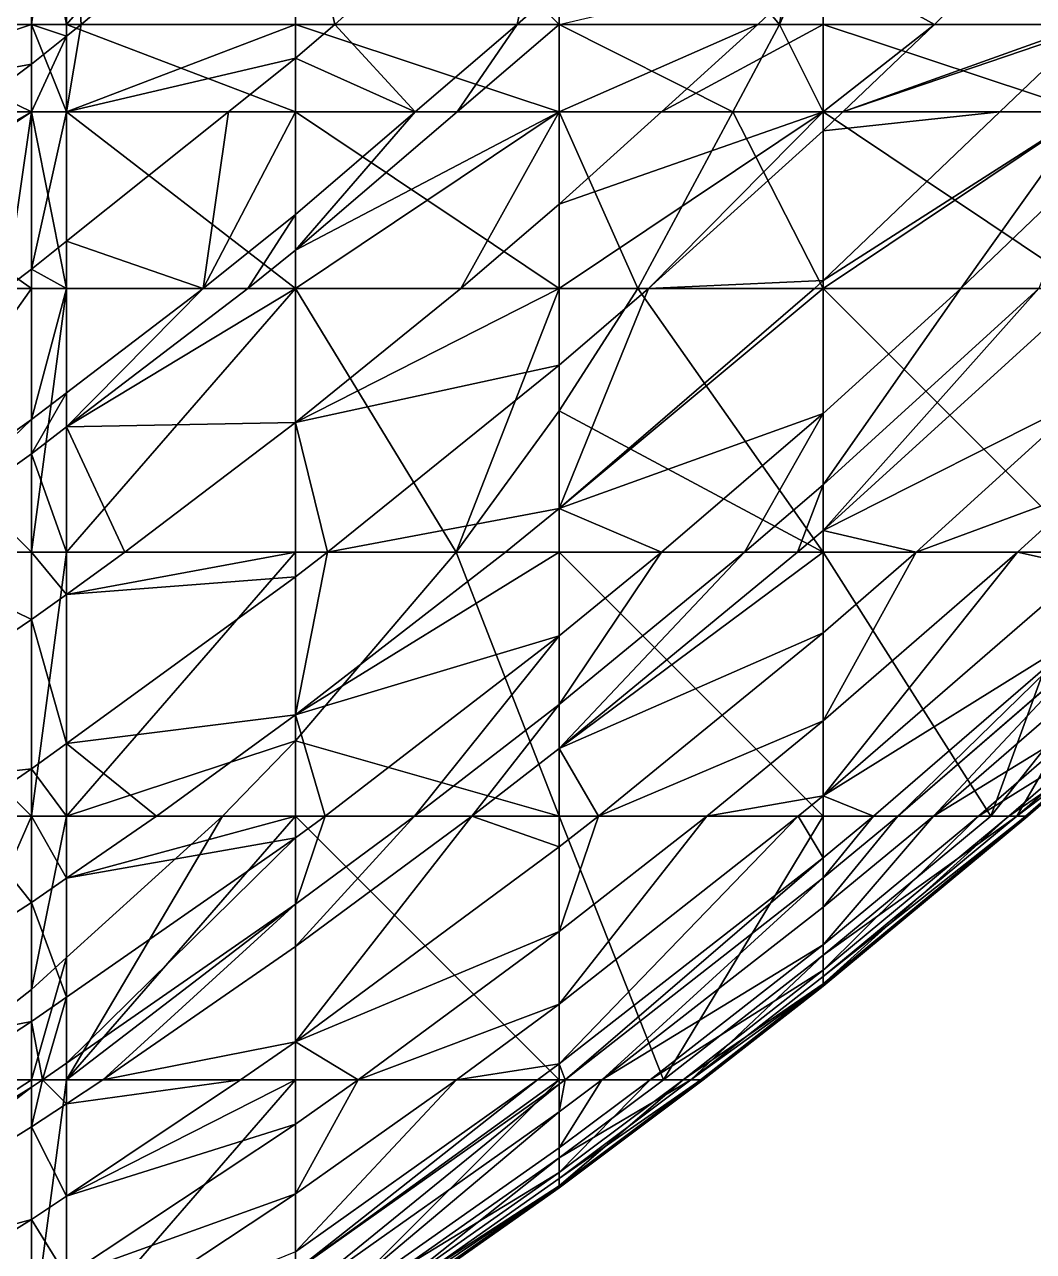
# Model space of a CAD drawing. Extents: x -0.422 to 0.567, y -0.5 to 0.5.
# Drawn here: x 0.2316 to 0.3635, y -0.3155 to -0.1552 of the extents above; entities that cross this region are included whole.
import ezdxf

# ---------------------------------------------------------------- set-up
doc = ezdxf.new("R2010")
doc.units = 0

msp = doc.modelspace()

# ---------------------------------------------------------------- linework, layer by layer
for p, q in [((0.2371, -0.12069, 0.3515), (0.2371, -0.15517, 0.34658)), ((0.2371, -0.15517, -0.33836), (0.2371, -0.12669, -0.37099)), ((0.30149, -0.15026, -0.27397), (0.29601, -0.15517, -0.27397)), ((0.2371, -0.15669, -0.33651), (0.2371, -0.15517, -0.33836)), ((0.2371, -0.15517, 0.34658), (0.2371, -0.16657, 0.34452)), ((0.29601, -0.15517, -0.27397), (0.28268, -0.16657, -0.27397)), ((0.2371, -0.16657, -0.3238), (0.2371, -0.15669, -0.33651)), ((0.23252, -0.16657, 0.34571), (0.19997, -0.16657, 0.35314)), ((0.22421, -0.16657, -0.33651), (0.23252, -0.16657, -0.3285)), ((0.23252, -0.16657, -0.3285), (0.2371, -0.16657, -0.3238)), ((0.2371, -0.16657, 0.34452), (0.23252, -0.16657, 0.34571)), ((0.2371, -0.18349, -0.30203), (0.2371, -0.16657, -0.3238)), ((0.2371, -0.16657, 0.34452), (0.2371, -0.18966, 0.34034)), ((0.2371, -0.16657, -0.3238), (0.25825, -0.16657, -0.30203)), ((0.26701, -0.16657, 0.33668), (0.2371, -0.16657, 0.34452)), ((0.25825, -0.16657, -0.30203), (0.26701, -0.16657, -0.2924)), ((0.26701, -0.16657, -0.2924), (0.28268, -0.16657, -0.27397)), ((0.30149, -0.16657, 0.32628), (0.26701, -0.16657, 0.33668)), ((0.28268, -0.16657, -0.27397), (0.26701, -0.17998, -0.27397)), ((0.28268, -0.16657, -0.27397), (0.28815, -0.16657, -0.26754)), ((0.28815, -0.16657, -0.26754), (0.30149, -0.16657, -0.2508)), ((0.30149, -0.16657, -0.2508), (0.31486, -0.16657, -0.23306)), ((0.32417, -0.16657, 0.31866), (0.30149, -0.16657, 0.32628)), ((0.31486, -0.16657, -0.23306), (0.33597, -0.16657, -0.20257)), ((0.33597, -0.16657, 0.3145), (0.32417, -0.16657, 0.31866)), ((0.33597, -0.16657, -0.20257), (0.33858, -0.16657, -0.19858)), ((0.37045, -0.16657, 0.30128), (0.33597, -0.16657, 0.3145)), ((0.33858, -0.16657, -0.19858), (0.35909, -0.16657, -0.1641)), ((0.35909, -0.16657, -0.1641), (0.37045, -0.16657, -0.14353)), ((0.26701, -0.17998, -0.27397), (0.25494, -0.18966, -0.27397)), ((0.2371, -0.18966, -0.29358), (0.2371, -0.18349, -0.30203)), ((0.2371, -0.20329, -0.27397), (0.2371, -0.18966, -0.29358)), ((0.2371, -0.18966, 0.34034), (0.2371, -0.22414, 0.33282)), ((0.25494, -0.18966, -0.27397), (0.2371, -0.20329, -0.27397)), ((0.36419, -0.18966, -0.10862), (0.33597, -0.21531, -0.10862)), ((0.2371, -0.20329, -0.27397), (0.23252, -0.20679, -0.27397)), ((0.2371, -0.20776, -0.26754), (0.2371, -0.20329, -0.27397)), ((0.23252, -0.20679, -0.27397), (0.20822, -0.22414, -0.27397)), ((0.2371, -0.22414, -0.24209), (0.2371, -0.20776, -0.26754)), ((0.33597, -0.21531, -0.10862), (0.32569, -0.22414, -0.10862)), ((0.2371, -0.22964, -0.23306), (0.2371, -0.22414, -0.24209)), ((0.2371, -0.22414, 0.33282), (0.2371, -0.25862, 0.32401)), ((0.32569, -0.22414, -0.10862), (0.30149, -0.24403, -0.10862)), ((0.2371, -0.24911, -0.19858), (0.2371, -0.22964, -0.23306)), ((0.34573, -0.25862, 0.05674), (0.37045, -0.23725, 0.05674)), ((0.30149, -0.24403, -0.10862), (0.28256, -0.25862, -0.10862)), ((0.2371, -0.25862, -0.18047), (0.2371, -0.24911, -0.19858)), ((0.37045, -0.25168, 0.22209), (0.36246, -0.25862, 0.22209)), ((0.2371, -0.26675, -0.1641), (0.2371, -0.25862, -0.18047)), ((0.2371, -0.25862, 0.32401), (0.2371, -0.27711, 0.31866)), ((0.28256, -0.25862, -0.10862), (0.26701, -0.27012, -0.10862)), ((0.36246, -0.25862, 0.22209), (0.33597, -0.28058, 0.22209)), ((0.33597, -0.26667, 0.05674), (0.34573, -0.25862, 0.05674)), ((0.2371, -0.28229, -0.12961), (0.2371, -0.26675, -0.1641)), ((0.30225, -0.2931, 0.05674), (0.33597, -0.26667, 0.05674)), ((0.26701, -0.27012, -0.10862), (0.2371, -0.29089, -0.10862)), ((0.2371, -0.27711, 0.31866), (0.2371, -0.2931, 0.31377)), ((0.33597, -0.28058, 0.22209), (0.31998, -0.2931, 0.22209)), ((0.2371, -0.29089, -0.10862), (0.2371, -0.28229, -0.12961)), ((0.2371, -0.29089, -0.10862), (0.23394, -0.2931, -0.10862)), ((0.2371, -0.2931, -0.10323), (0.2371, -0.29089, -0.10862)), ((0.23394, -0.2931, -0.10862), (0.23252, -0.29404, -0.10862)), ((0.2371, -0.29623, -0.09513), (0.2371, -0.2931, -0.10323)), ((0.2371, -0.2931, 0.31377), (0.2371, -0.32759, 0.30084)), ((0.31998, -0.2931, 0.22209), (0.30149, -0.30695, 0.22209)), ((0.30149, -0.29367, 0.05674), (0.30225, -0.2931, 0.05674)), ((0.23252, -0.29404, -0.10862), (0.19804, -0.31546, -0.10862)), ((0.26701, -0.31804, 0.05674), (0.30149, -0.29367, 0.05674)), ((0.2371, -0.30829, -0.06065), (0.2371, -0.29623, -0.09513)), ((0.30149, -0.30695, 0.22209), (0.2722, -0.32759, 0.22209)), ((0.2371, -0.31874, -0.02617), (0.2371, -0.30829, -0.06065))]:
    msp.add_line(p, q)
at = {"color": 51}
for points in [[(0.23252, -0.12069, 0.35269), (0.23069, -0.12069, 0.35314), (0.20903, -0.15517, 0.35314)], [(0.23252, -0.12069, 0.35269), (0.20903, -0.15517, 0.35314), (0.23252, -0.15517, 0.34777)], [(0.2371, -0.12069, 0.3515), (0.23252, -0.12069, 0.35269), (0.23252, -0.15517, 0.34777)], [(0.2371, -0.12069, 0.3515), (0.23252, -0.15517, 0.34777), (0.2371, -0.15517, 0.34658)], [(0.2371, -0.15517, 0.34658), (0.26701, -0.15517, 0.33875), (0.26701, -0.12069, 0.34373)], [(0.2371, -0.15517, 0.34658), (0.26701, -0.12069, 0.34373), (0.2371, -0.12069, 0.3515)], [(0.30149, -0.15517, 0.32838), (0.30149, -0.12069, 0.33343), (0.26701, -0.12069, 0.34373)], [(0.30149, -0.15517, 0.32838), (0.26701, -0.12069, 0.34373), (0.26701, -0.15517, 0.33875)], [(0.3303, -0.15517, 0.31866), (0.33597, -0.12069, 0.32174), (0.30149, -0.12069, 0.33343)], [(0.3303, -0.15517, 0.31866), (0.30149, -0.12069, 0.33343), (0.30149, -0.15517, 0.32838)], [(0.3303, -0.15517, 0.31866), (0.33597, -0.14246, 0.31866), (0.33597, -0.12069, 0.32174)], [(0.37045, -0.15517, 0.30342), (0.34441, -0.12069, 0.31866), (0.33597, -0.14246, 0.31866)], [(0.37045, -0.15517, 0.30342), (0.37045, -0.12069, 0.30861), (0.34441, -0.12069, 0.31866)], [(0.19804, -0.12569, -0.40548), (0.23252, -0.13054, -0.37099), (0.20122, -0.15517, -0.37099)], [(0.2371, -0.15517, -0.33836), (0.23252, -0.13054, -0.37099), (0.2371, -0.12669, -0.37099)], [(0.2371, -0.12669, -0.37099), (0.26701, -0.13162, -0.33651), (0.23901, -0.15517, -0.33651)], [(0.2371, -0.12669, -0.37099), (0.23901, -0.15517, -0.33651), (0.2371, -0.15517, -0.33836)], [(0.26701, -0.13162, -0.33651), (0.30149, -0.12889, -0.30203), (0.27217, -0.15517, -0.30203)], [(0.29601, -0.15517, -0.27397), (0.27217, -0.15517, -0.30203), (0.30149, -0.12889, -0.30203)], [(0.29601, -0.15517, -0.27397), (0.30149, -0.12889, -0.30203), (0.30149, -0.15026, -0.27397)], [(0.20122, -0.15517, -0.37099), (0.23252, -0.13054, -0.37099), (0.23252, -0.15517, -0.34279)], [(0.2371, -0.15517, -0.33836), (0.23252, -0.15517, -0.34279), (0.23252, -0.13054, -0.37099)], [(0.23901, -0.15517, -0.33651), (0.26701, -0.13162, -0.33651), (0.26701, -0.15517, -0.3077)], [(0.26701, -0.13162, -0.33651), (0.27217, -0.15517, -0.30203), (0.26701, -0.15517, -0.3077)], [(0.33597, -0.14707, -0.23306), (0.37045, -0.13512, -0.19858), (0.35054, -0.15517, -0.19858)], [(0.35054, -0.15517, -0.19858), (0.37045, -0.13512, -0.19858), (0.37045, -0.15517, -0.16506)], [(0.33597, -0.14246, 0.31866), (0.3303, -0.15517, 0.31866), (0.33597, -0.15517, 0.31662)], [(0.37045, -0.15517, 0.30342), (0.33597, -0.14246, 0.31866), (0.33597, -0.15517, 0.31662)], [(0.30149, -0.15516, -0.26754), (0.33597, -0.14707, -0.23306), (0.32747, -0.15517, -0.23306)], [(0.32747, -0.15517, -0.23306), (0.33597, -0.14707, -0.23306), (0.33597, -0.15517, -0.22082)], [(0.33597, -0.14707, -0.23306), (0.35054, -0.15517, -0.19858), (0.33597, -0.15517, -0.22082)], [(0.30149, -0.15026, -0.27397), (0.30147, -0.15517, -0.26754), (0.29601, -0.15517, -0.27397)], [(0.30149, -0.15026, -0.27397), (0.30149, -0.15516, -0.26754), (0.30147, -0.15517, -0.26754)], [(0.19804, -0.16657, -0.36012), (0.20122, -0.15517, -0.37099), (0.23252, -0.15517, -0.34279)], [(0.19804, -0.16657, -0.36012), (0.23252, -0.15517, -0.34279), (0.23252, -0.16034, -0.33651)], [(0.23252, -0.16657, 0.34571), (0.20903, -0.15517, 0.35314), (0.19997, -0.16657, 0.35314)], [(0.23252, -0.16657, 0.34571), (0.23252, -0.15517, 0.34777), (0.20903, -0.15517, 0.35314)], [(0.2371, -0.16657, 0.34452), (0.2371, -0.15517, 0.34658), (0.23252, -0.15517, 0.34777)], [(0.2371, -0.16657, 0.34452), (0.23252, -0.15517, 0.34777), (0.23252, -0.16657, 0.34571)], [(0.2371, -0.15669, -0.33651), (0.23252, -0.16034, -0.33651), (0.23252, -0.15517, -0.34279)], [(0.2371, -0.15669, -0.33651), (0.23252, -0.15517, -0.34279), (0.2371, -0.15517, -0.33836)], [(0.2371, -0.15517, -0.33836), (0.23901, -0.15517, -0.33651), (0.2371, -0.15669, -0.33651)], [(0.26701, -0.16657, 0.33668), (0.26701, -0.15517, 0.33875), (0.2371, -0.15517, 0.34658)], [(0.26701, -0.16657, 0.33668), (0.2371, -0.15517, 0.34658), (0.2371, -0.16657, 0.34452)], [(0.2371, -0.16657, -0.3238), (0.2371, -0.15669, -0.33651), (0.23901, -0.15517, -0.33651)], [(0.2371, -0.16657, -0.3238), (0.23901, -0.15517, -0.33651), (0.26701, -0.15517, -0.3077)], [(0.2371, -0.16657, -0.3238), (0.26701, -0.15517, -0.3077), (0.26701, -0.15957, -0.30203)], [(0.27217, -0.15517, -0.30203), (0.26701, -0.15957, -0.30203), (0.26701, -0.15517, -0.3077)], [(0.30149, -0.16657, 0.32628), (0.30149, -0.15517, 0.32838), (0.26701, -0.15517, 0.33875)], [(0.30149, -0.16657, 0.32628), (0.26701, -0.15517, 0.33875), (0.26701, -0.16657, 0.33668)], [(0.28268, -0.16657, -0.27397), (0.26701, -0.15957, -0.30203), (0.27217, -0.15517, -0.30203)], [(0.28268, -0.16657, -0.27397), (0.27217, -0.15517, -0.30203), (0.29601, -0.15517, -0.27397)], [(0.29601, -0.15517, -0.27397), (0.28815, -0.16657, -0.26754), (0.28268, -0.16657, -0.27397)], [(0.28815, -0.16657, -0.26754), (0.30147, -0.15517, -0.26754), (0.30149, -0.15517, -0.26753)], [(0.28815, -0.16657, -0.26754), (0.30149, -0.15517, -0.26753), (0.30149, -0.16657, -0.2508)], [(0.29601, -0.15517, -0.27397), (0.30147, -0.15517, -0.26754), (0.28815, -0.16657, -0.26754)], [(0.30147, -0.15517, -0.26754), (0.30149, -0.15516, -0.26754), (0.30149, -0.15517, -0.26753)], [(0.30149, -0.15516, -0.26754), (0.32747, -0.15517, -0.23306), (0.30149, -0.15517, -0.26753)], [(0.32417, -0.16657, 0.31866), (0.3303, -0.15517, 0.31866), (0.30149, -0.15517, 0.32838)], [(0.32417, -0.16657, 0.31866), (0.30149, -0.15517, 0.32838), (0.30149, -0.16657, 0.32628)], [(0.30149, -0.16657, -0.2508), (0.30149, -0.15517, -0.26753), (0.32747, -0.15517, -0.23306)], [(0.30149, -0.16657, -0.2508), (0.32747, -0.15517, -0.23306), (0.31486, -0.16657, -0.23306)], [(0.31486, -0.16657, -0.23306), (0.32747, -0.15517, -0.23306), (0.33597, -0.15517, -0.22082)], [(0.31486, -0.16657, -0.23306), (0.33597, -0.15517, -0.22082), (0.33597, -0.16657, -0.20257)], [(0.33597, -0.16657, 0.3145), (0.3303, -0.15517, 0.31866), (0.32417, -0.16657, 0.31866)], [(0.33597, -0.16657, 0.3145), (0.33597, -0.15517, 0.31662), (0.3303, -0.15517, 0.31866)], [(0.37045, -0.16657, 0.30128), (0.37045, -0.15517, 0.30342), (0.33597, -0.15517, 0.31662)], [(0.37045, -0.16657, 0.30128), (0.33597, -0.15517, 0.31662), (0.33597, -0.16657, 0.3145)], [(0.33597, -0.16657, -0.20257), (0.33597, -0.15517, -0.22082), (0.35054, -0.15517, -0.19858)], [(0.33597, -0.16657, -0.20257), (0.35054, -0.15517, -0.19858), (0.33858, -0.16657, -0.19858)], [(0.33858, -0.16657, -0.19858), (0.35054, -0.15517, -0.19858), (0.37045, -0.15517, -0.16506)], [(0.33858, -0.16657, -0.19858), (0.37045, -0.15517, -0.16506), (0.37045, -0.15573, -0.1641)], [(0.23252, -0.16657, -0.3285), (0.23252, -0.16034, -0.33651), (0.2371, -0.15669, -0.33651)], [(0.23252, -0.16657, -0.3285), (0.2371, -0.15669, -0.33651), (0.2371, -0.16657, -0.3238)], [(0.33858, -0.16657, -0.19858), (0.37045, -0.15573, -0.1641), (0.35909, -0.16657, -0.1641)], [(0.19804, -0.16657, -0.36012), (0.23252, -0.16034, -0.33651), (0.22421, -0.16657, -0.33651)], [(0.22421, -0.16657, -0.33651), (0.23252, -0.16034, -0.33651), (0.23252, -0.16657, -0.3285)], [(0.2371, -0.16657, -0.3238), (0.26701, -0.15957, -0.30203), (0.25825, -0.16657, -0.30203)], [(0.25825, -0.16657, -0.30203), (0.26701, -0.15957, -0.30203), (0.26701, -0.16657, -0.2924)], [(0.28268, -0.16657, -0.27397), (0.26701, -0.16657, -0.2924), (0.26701, -0.15957, -0.30203)], [(0.19997, -0.16657, 0.35314), (0.19804, -0.18966, 0.34929), (0.23252, -0.18966, 0.34154)], [(0.23252, -0.16657, -0.3285), (0.22921, -0.18966, -0.30203), (0.19804, -0.18966, -0.33205)], [(0.23252, -0.16657, -0.3285), (0.19804, -0.18966, -0.33205), (0.19804, -0.18617, -0.33651)], [(0.23252, -0.16657, -0.3285), (0.19804, -0.18617, -0.33651), (0.22421, -0.16657, -0.33651)], [(0.19997, -0.16657, 0.35314), (0.23252, -0.18966, 0.34154), (0.23252, -0.16657, 0.34571)], [(0.23252, -0.16657, -0.3285), (0.23252, -0.18715, -0.30203), (0.22921, -0.18966, -0.30203)], [(0.2371, -0.16657, -0.3238), (0.2371, -0.18349, -0.30203), (0.23252, -0.18715, -0.30203)], [(0.2371, -0.16657, -0.3238), (0.23252, -0.18715, -0.30203), (0.23252, -0.16657, -0.3285)], [(0.23252, -0.16657, 0.34571), (0.23252, -0.18966, 0.34154), (0.2371, -0.18966, 0.34034)], [(0.23252, -0.16657, 0.34571), (0.2371, -0.18966, 0.34034), (0.2371, -0.16657, 0.34452)], [(0.25825, -0.16657, -0.30203), (0.2371, -0.18349, -0.30203), (0.2371, -0.16657, -0.3238)], [(0.2371, -0.16657, 0.34452), (0.2371, -0.18966, 0.34034), (0.26701, -0.18966, 0.33249)], [(0.2371, -0.16657, 0.34452), (0.26701, -0.18966, 0.33249), (0.26701, -0.16657, 0.33668)], [(0.25494, -0.18966, -0.27397), (0.2371, -0.18349, -0.30203), (0.25825, -0.16657, -0.30203)], [(0.25494, -0.18966, -0.27397), (0.25825, -0.16657, -0.30203), (0.26701, -0.16657, -0.2924)], [(0.25494, -0.18966, -0.27397), (0.26701, -0.16657, -0.2924), (0.26701, -0.17998, -0.27397)], [(0.26701, -0.17998, -0.27397), (0.26701, -0.16657, -0.2924), (0.28268, -0.16657, -0.27397)], [(0.28268, -0.16657, -0.27397), (0.28815, -0.16657, -0.26754), (0.26701, -0.18465, -0.26754)], [(0.28268, -0.16657, -0.27397), (0.26701, -0.18465, -0.26754), (0.26701, -0.17998, -0.27397)], [(0.26701, -0.16657, 0.33668), (0.26701, -0.18966, 0.33249), (0.30149, -0.18966, 0.32205)], [(0.26701, -0.16657, 0.33668), (0.30149, -0.18966, 0.32205), (0.30149, -0.16657, 0.32628)], [(0.30149, -0.16657, -0.2508), (0.28861, -0.18966, -0.23306), (0.26701, -0.18966, -0.26019)], [(0.30149, -0.16657, -0.2508), (0.26701, -0.18966, -0.26019), (0.26701, -0.18465, -0.26754)], [(0.30149, -0.16657, -0.2508), (0.26701, -0.18465, -0.26754), (0.28815, -0.16657, -0.26754)], [(0.30149, -0.16657, -0.2508), (0.30149, -0.17866, -0.23306), (0.28861, -0.18966, -0.23306)], [(0.31486, -0.16657, -0.23306), (0.30149, -0.17866, -0.23306), (0.30149, -0.16657, -0.2508)], [(0.30149, -0.16657, 0.32628), (0.30149, -0.18966, 0.32205), (0.31178, -0.18966, 0.31866)], [(0.30149, -0.16657, 0.32628), (0.31178, -0.18966, 0.31866), (0.32417, -0.16657, 0.31866)], [(0.33597, -0.16657, -0.20257), (0.31316, -0.18966, -0.19858), (0.30149, -0.18966, -0.2155)], [(0.33597, -0.16657, -0.20257), (0.30149, -0.18966, -0.2155), (0.30149, -0.17866, -0.23306)], [(0.33597, -0.16657, -0.20257), (0.30149, -0.17866, -0.23306), (0.31486, -0.16657, -0.23306)], [(0.32417, -0.16657, 0.31866), (0.31178, -0.18966, 0.31866), (0.33597, -0.18966, 0.31019)], [(0.33597, -0.16657, -0.20257), (0.33597, -0.16906, -0.19858), (0.31316, -0.18966, -0.19858)], [(0.32417, -0.16657, 0.31866), (0.33597, -0.18966, 0.31019), (0.33597, -0.16657, 0.3145)], [(0.33858, -0.16657, -0.19858), (0.33597, -0.16906, -0.19858), (0.33597, -0.16657, -0.20257)], [(0.35909, -0.16657, -0.1641), (0.33597, -0.18863, -0.1641), (0.33597, -0.16906, -0.19858)], [(0.35909, -0.16657, -0.1641), (0.33597, -0.16906, -0.19858), (0.33858, -0.16657, -0.19858)], [(0.33597, -0.16657, 0.3145), (0.33597, -0.18966, 0.31019), (0.37045, -0.18966, 0.29693)], [(0.33597, -0.16657, 0.3145), (0.37045, -0.18966, 0.29693), (0.37045, -0.16657, 0.30128)], [(0.37045, -0.16657, -0.14353), (0.35397, -0.18966, -0.12961), (0.33597, -0.18966, -0.16219)], [(0.37045, -0.16657, -0.14353), (0.33597, -0.18966, -0.16219), (0.33597, -0.18863, -0.1641)], [(0.37045, -0.16657, -0.14353), (0.33597, -0.18863, -0.1641), (0.35909, -0.16657, -0.1641)], [(0.37045, -0.16657, -0.14353), (0.37045, -0.17391, -0.12961), (0.35397, -0.18966, -0.12961)], [(0.33597, -0.18863, -0.1641), (0.31316, -0.18966, -0.19858), (0.33597, -0.16906, -0.19858)], [(0.36419, -0.18966, -0.10862), (0.35397, -0.18966, -0.12961), (0.37045, -0.17391, -0.12961)], [(0.28861, -0.18966, -0.23306), (0.30149, -0.17866, -0.23306), (0.30149, -0.18966, -0.2155)], [(0.26701, -0.17998, -0.27397), (0.26079, -0.18966, -0.26754), (0.25494, -0.18966, -0.27397)], [(0.26701, -0.17998, -0.27397), (0.26701, -0.18465, -0.26754), (0.26079, -0.18966, -0.26754)], [(0.2371, -0.18966, -0.29358), (0.23252, -0.18715, -0.30203), (0.2371, -0.18349, -0.30203)], [(0.25494, -0.18966, -0.27397), (0.2371, -0.18966, -0.29358), (0.2371, -0.18349, -0.30203)], [(0.26079, -0.18966, -0.26754), (0.26701, -0.18465, -0.26754), (0.26701, -0.18966, -0.26019)], [(0.22921, -0.18966, -0.30203), (0.23252, -0.18715, -0.30203), (0.23252, -0.18966, -0.29861)], [(0.2371, -0.18966, -0.29358), (0.23252, -0.18966, -0.29861), (0.23252, -0.18715, -0.30203)], [(0.33597, -0.18863, -0.1641), (0.33484, -0.18966, -0.1641), (0.31316, -0.18966, -0.19858)], [(0.33484, -0.18966, -0.1641), (0.33597, -0.18863, -0.1641), (0.33597, -0.18966, -0.16219)], [(0.23252, -0.22414, 0.33403), (0.23252, -0.18966, 0.34154), (0.19804, -0.18966, 0.34929)], [(0.23252, -0.22414, 0.33403), (0.19804, -0.18966, 0.34929), (0.19804, -0.22414, 0.34185)], [(0.20822, -0.22414, -0.27397), (0.22921, -0.18966, -0.30203), (0.23252, -0.18966, -0.29861)], [(0.20822, -0.22414, -0.27397), (0.23252, -0.18966, -0.29861), (0.23252, -0.20679, -0.27397)], [(0.23252, -0.20679, -0.27397), (0.23252, -0.18966, -0.29861), (0.2371, -0.18966, -0.29358)], [(0.23252, -0.20679, -0.27397), (0.2371, -0.18966, -0.29358), (0.2371, -0.20329, -0.27397)], [(0.2371, -0.18966, 0.34034), (0.23252, -0.18966, 0.34154), (0.23252, -0.22414, 0.33403)], [(0.2371, -0.18966, 0.34034), (0.23252, -0.22414, 0.33403), (0.2371, -0.22414, 0.33282)], [(0.2371, -0.20329, -0.27397), (0.2371, -0.18966, -0.29358), (0.25494, -0.18966, -0.27397)], [(0.2371, -0.22414, 0.33282), (0.26701, -0.22414, 0.32491), (0.26701, -0.18966, 0.33249)], [(0.2371, -0.22414, 0.33282), (0.26701, -0.18966, 0.33249), (0.2371, -0.18966, 0.34034)], [(0.25494, -0.18966, -0.27397), (0.26079, -0.18966, -0.26754), (0.2371, -0.20776, -0.26754)], [(0.25494, -0.18966, -0.27397), (0.2371, -0.20776, -0.26754), (0.2371, -0.20329, -0.27397)], [(0.2371, -0.20776, -0.26754), (0.26079, -0.18966, -0.26754), (0.26701, -0.18966, -0.26019)], [(0.2371, -0.20776, -0.26754), (0.26701, -0.18966, -0.26019), (0.26701, -0.20718, -0.23306)], [(0.28861, -0.18966, -0.23306), (0.26701, -0.20718, -0.23306), (0.26701, -0.18966, -0.26019)], [(0.288, -0.22414, 0.31866), (0.30149, -0.18966, 0.32205), (0.26701, -0.18966, 0.33249)], [(0.288, -0.22414, 0.31866), (0.26701, -0.18966, 0.33249), (0.26701, -0.22414, 0.32491)], [(0.26701, -0.20718, -0.23306), (0.28861, -0.18966, -0.23306), (0.30149, -0.18966, -0.2155)], [(0.26701, -0.20718, -0.23306), (0.30149, -0.18966, -0.2155), (0.30149, -0.19967, -0.19858)], [(0.288, -0.22414, 0.31866), (0.30149, -0.20563, 0.31866), (0.30149, -0.18966, 0.32205)], [(0.30149, -0.20563, 0.31866), (0.31178, -0.18966, 0.31866), (0.30149, -0.18966, 0.32205)], [(0.31316, -0.18966, -0.19858), (0.30149, -0.19967, -0.19858), (0.30149, -0.18966, -0.2155)], [(0.31316, -0.18966, -0.19858), (0.33484, -0.18966, -0.1641), (0.30149, -0.21843, -0.1641)], [(0.31316, -0.18966, -0.19858), (0.30149, -0.21843, -0.1641), (0.30149, -0.19967, -0.19858)], [(0.33597, -0.22414, 0.30245), (0.31178, -0.18966, 0.31866), (0.30149, -0.20563, 0.31866)], [(0.30149, -0.21843, -0.1641), (0.33484, -0.18966, -0.1641), (0.33597, -0.18966, -0.16219)], [(0.30149, -0.21843, -0.1641), (0.33597, -0.18966, -0.16219), (0.33597, -0.206, -0.12961)], [(0.33597, -0.22414, 0.30245), (0.33597, -0.18966, 0.31019), (0.31178, -0.18966, 0.31866)], [(0.35397, -0.18966, -0.12961), (0.33597, -0.206, -0.12961), (0.33597, -0.18966, -0.16219)], [(0.37045, -0.22414, 0.28905), (0.37045, -0.18966, 0.29693), (0.33597, -0.18966, 0.31019)], [(0.37045, -0.22414, 0.28905), (0.33597, -0.18966, 0.31019), (0.33597, -0.22414, 0.30245)], [(0.33597, -0.21531, -0.10862), (0.33597, -0.206, -0.12961), (0.35397, -0.18966, -0.12961)], [(0.33597, -0.21531, -0.10862), (0.35397, -0.18966, -0.12961), (0.36419, -0.18966, -0.10862)], [(0.36419, -0.18966, -0.10862), (0.37045, -0.18991, -0.09513), (0.33597, -0.22129, -0.09513)], [(0.36419, -0.18966, -0.10862), (0.33597, -0.22129, -0.09513), (0.33597, -0.21531, -0.10862)], [(0.33597, -0.22129, -0.09513), (0.37045, -0.18991, -0.09513), (0.37045, -0.20388, -0.06065)], [(0.26701, -0.20718, -0.23306), (0.30149, -0.19967, -0.19858), (0.2712, -0.22414, -0.19858)], [(0.30149, -0.21843, -0.1641), (0.2712, -0.22414, -0.19858), (0.30149, -0.19967, -0.19858)], [(0.2371, -0.20329, -0.27397), (0.2371, -0.20776, -0.26754), (0.23252, -0.21126, -0.26754)], [(0.2371, -0.20329, -0.27397), (0.23252, -0.21126, -0.26754), (0.23252, -0.20679, -0.27397)], [(0.33597, -0.22129, -0.09513), (0.37045, -0.20388, -0.06065), (0.34814, -0.22414, -0.06065)], [(0.37045, -0.2159, -0.02617), (0.34814, -0.22414, -0.06065), (0.37045, -0.20388, -0.06065)], [(0.23252, -0.20679, -0.27397), (0.21446, -0.22414, -0.26754), (0.20822, -0.22414, -0.27397)], [(0.23252, -0.20679, -0.27397), (0.23252, -0.21126, -0.26754), (0.21446, -0.22414, -0.26754)], [(0.30149, -0.20563, 0.31866), (0.288, -0.22414, 0.31866), (0.30149, -0.22414, 0.31437)], [(0.33597, -0.22414, 0.30245), (0.30149, -0.20563, 0.31866), (0.30149, -0.22414, 0.31437)], [(0.30149, -0.21843, -0.1641), (0.33597, -0.206, -0.12961), (0.31484, -0.22414, -0.12961)], [(0.32569, -0.22414, -0.10862), (0.31484, -0.22414, -0.12961), (0.33597, -0.206, -0.12961)], [(0.32569, -0.22414, -0.10862), (0.33597, -0.206, -0.12961), (0.33597, -0.21531, -0.10862)], [(0.2371, -0.22414, -0.24209), (0.23252, -0.21126, -0.26754), (0.2371, -0.20776, -0.26754)], [(0.2371, -0.20776, -0.26754), (0.26701, -0.20718, -0.23306), (0.2447, -0.22414, -0.23306)], [(0.2371, -0.20776, -0.26754), (0.2447, -0.22414, -0.23306), (0.2371, -0.22414, -0.24209)], [(0.2447, -0.22414, -0.23306), (0.26701, -0.20718, -0.23306), (0.26701, -0.22414, -0.20435)], [(0.26701, -0.20718, -0.23306), (0.2712, -0.22414, -0.19858), (0.26701, -0.22414, -0.20435)], [(0.21446, -0.22414, -0.26754), (0.23252, -0.21126, -0.26754), (0.23252, -0.22414, -0.24753)], [(0.2371, -0.22414, -0.24209), (0.23252, -0.22414, -0.24753), (0.23252, -0.21126, -0.26754)], [(0.33597, -0.21531, -0.10862), (0.33265, -0.22414, -0.09513), (0.32569, -0.22414, -0.10862)], [(0.33597, -0.21531, -0.10862), (0.33597, -0.22129, -0.09513), (0.33265, -0.22414, -0.09513)], [(0.37045, -0.2159, -0.02617), (0.36138, -0.22414, -0.02617), (0.34814, -0.22414, -0.06065)], [(0.30149, -0.21843, -0.1641), (0.29447, -0.22414, -0.1641), (0.2712, -0.22414, -0.19858)], [(0.29447, -0.22414, -0.1641), (0.30149, -0.21843, -0.1641), (0.30149, -0.22414, -0.1527)], [(0.30149, -0.21843, -0.1641), (0.31484, -0.22414, -0.12961), (0.30149, -0.22414, -0.1527)], [(0.33265, -0.22414, -0.09513), (0.33597, -0.22129, -0.09513), (0.33597, -0.22414, -0.08818)], [(0.33597, -0.22129, -0.09513), (0.34814, -0.22414, -0.06065), (0.33597, -0.22414, -0.08818)], [(0.23252, -0.25862, 0.32521), (0.23252, -0.22414, 0.33403), (0.19804, -0.22414, 0.34185)], [(0.23252, -0.25862, 0.32521), (0.19804, -0.22414, 0.34185), (0.19804, -0.25862, 0.33309)], [(0.21446, -0.22414, -0.26754), (0.23252, -0.23294, -0.23306), (0.19804, -0.25628, -0.23306)], [(0.21446, -0.22414, -0.26754), (0.23252, -0.22414, -0.24753), (0.23252, -0.23294, -0.23306)], [(0.2371, -0.22414, 0.33282), (0.23252, -0.22414, 0.33403), (0.23252, -0.25862, 0.32521)], [(0.2371, -0.22414, 0.33282), (0.23252, -0.25862, 0.32521), (0.2371, -0.25862, 0.32401)], [(0.2371, -0.22964, -0.23306), (0.23252, -0.23294, -0.23306), (0.23252, -0.22414, -0.24753)], [(0.2371, -0.22964, -0.23306), (0.23252, -0.22414, -0.24753), (0.2371, -0.22414, -0.24209)], [(0.2371, -0.22414, -0.24209), (0.2447, -0.22414, -0.23306), (0.2371, -0.22964, -0.23306)], [(0.2371, -0.25862, 0.32401), (0.26701, -0.24877, 0.31866), (0.26701, -0.22414, 0.32491)], [(0.2371, -0.25862, 0.32401), (0.26701, -0.22414, 0.32491), (0.2371, -0.22414, 0.33282)], [(0.2371, -0.22964, -0.23306), (0.2447, -0.22414, -0.23306), (0.26701, -0.22414, -0.20435)], [(0.2371, -0.22964, -0.23306), (0.26701, -0.22414, -0.20435), (0.26701, -0.22735, -0.19858)], [(0.2712, -0.22414, -0.19858), (0.26701, -0.22735, -0.19858), (0.26701, -0.22414, -0.20435)], [(0.26701, -0.24877, 0.31866), (0.288, -0.22414, 0.31866), (0.26701, -0.22414, 0.32491)], [(0.2712, -0.22414, -0.19858), (0.29447, -0.22414, -0.1641), (0.26701, -0.2454, -0.1641)], [(0.2712, -0.22414, -0.19858), (0.26701, -0.2454, -0.1641), (0.26701, -0.22735, -0.19858)], [(0.30149, -0.25862, 0.30534), (0.288, -0.22414, 0.31866), (0.26701, -0.24877, 0.31866)], [(0.26701, -0.2454, -0.1641), (0.29447, -0.22414, -0.1641), (0.30149, -0.22414, -0.1527)], [(0.26701, -0.2454, -0.1641), (0.30149, -0.22414, -0.1527), (0.30149, -0.23507, -0.12961)], [(0.30149, -0.25862, 0.30534), (0.30149, -0.22414, 0.31437), (0.288, -0.22414, 0.31866)], [(0.31484, -0.22414, -0.12961), (0.30149, -0.23507, -0.12961), (0.30149, -0.22414, -0.1527)], [(0.33597, -0.25862, 0.29329), (0.33597, -0.22414, 0.30245), (0.30149, -0.22414, 0.31437)], [(0.33597, -0.25862, 0.29329), (0.30149, -0.22414, 0.31437), (0.30149, -0.25862, 0.30534)], [(0.32569, -0.22414, -0.10862), (0.33265, -0.22414, -0.09513), (0.30149, -0.24978, -0.09513)], [(0.32569, -0.22414, -0.10862), (0.30149, -0.24978, -0.09513), (0.30149, -0.24403, -0.10862)], [(0.30149, -0.24403, -0.10862), (0.30149, -0.23507, -0.12961), (0.31484, -0.22414, -0.12961)], [(0.30149, -0.24403, -0.10862), (0.31484, -0.22414, -0.12961), (0.32569, -0.22414, -0.10862)], [(0.30149, -0.24978, -0.09513), (0.33265, -0.22414, -0.09513), (0.33597, -0.22414, -0.08818)], [(0.30149, -0.24978, -0.09513), (0.33597, -0.22414, -0.08818), (0.33597, -0.23466, -0.06065)], [(0.34814, -0.22414, -0.06065), (0.33597, -0.23466, -0.06065), (0.33597, -0.22414, -0.08818)], [(0.34814, -0.22414, -0.06065), (0.36138, -0.22414, -0.02617), (0.33597, -0.24618, -0.02617)], [(0.34814, -0.22414, -0.06065), (0.33597, -0.24618, -0.02617), (0.33597, -0.23466, -0.06065)], [(0.35791, -0.25862, 0.28418), (0.37045, -0.22414, 0.28905), (0.33597, -0.22414, 0.30245)], [(0.35791, -0.25862, 0.28418), (0.33597, -0.22414, 0.30245), (0.33597, -0.25862, 0.29329)], [(0.36138, -0.22414, -0.02617), (0.37045, -0.22611, 0.00832), (0.33597, -0.25598, 0.00832)], [(0.36138, -0.22414, -0.02617), (0.33597, -0.25598, 0.00832), (0.33597, -0.24618, -0.02617)], [(0.2371, -0.22964, -0.23306), (0.26701, -0.22735, -0.19858), (0.2371, -0.24911, -0.19858)], [(0.2371, -0.24911, -0.19858), (0.26701, -0.22735, -0.19858), (0.26701, -0.2454, -0.1641)], [(0.33597, -0.25598, 0.00832), (0.37045, -0.22611, 0.00832), (0.37045, -0.23453, 0.0428)], [(0.2371, -0.24911, -0.19858), (0.23252, -0.23294, -0.23306), (0.2371, -0.22964, -0.23306)], [(0.19804, -0.25628, -0.23306), (0.23252, -0.23294, -0.23306), (0.23252, -0.25244, -0.19858)], [(0.2371, -0.24911, -0.19858), (0.23252, -0.25244, -0.19858), (0.23252, -0.23294, -0.23306)], [(0.26701, -0.2454, -0.1641), (0.30149, -0.23507, -0.12961), (0.27089, -0.25862, -0.12961)], [(0.28256, -0.25862, -0.10862), (0.27089, -0.25862, -0.12961), (0.30149, -0.23507, -0.12961)], [(0.28256, -0.25862, -0.10862), (0.30149, -0.23507, -0.12961), (0.30149, -0.24403, -0.10862)], [(0.30149, -0.24978, -0.09513), (0.33597, -0.23466, -0.06065), (0.30662, -0.25862, -0.06065)], [(0.33597, -0.24618, -0.02617), (0.30662, -0.25862, -0.06065), (0.33597, -0.23466, -0.06065)], [(0.33597, -0.25598, 0.00832), (0.37045, -0.23453, 0.0428), (0.34255, -0.25862, 0.0428)], [(0.34573, -0.25862, 0.05674), (0.34255, -0.25862, 0.0428), (0.37045, -0.23453, 0.0428)], [(0.34573, -0.25862, 0.05674), (0.37045, -0.23453, 0.0428), (0.37045, -0.23725, 0.05674)], [(0.37045, -0.23725, 0.05674), (0.3504, -0.25862, 0.07728), (0.34573, -0.25862, 0.05674)], [(0.37045, -0.23725, 0.05674), (0.37045, -0.24126, 0.07728), (0.3504, -0.25862, 0.07728)], [(0.37045, -0.24635, 0.11177), (0.3504, -0.25862, 0.07728), (0.37045, -0.24126, 0.07728)], [(0.37045, -0.24281, 0.28418), (0.35791, -0.25862, 0.28418), (0.36128, -0.25862, 0.2497)], [(0.30149, -0.24403, -0.10862), (0.29006, -0.25862, -0.09513), (0.28256, -0.25862, -0.10862)], [(0.30149, -0.24403, -0.10862), (0.30149, -0.24978, -0.09513), (0.29006, -0.25862, -0.09513)], [(0.2371, -0.24911, -0.19858), (0.26701, -0.2454, -0.1641), (0.24884, -0.25862, -0.1641)], [(0.24884, -0.25862, -0.1641), (0.26701, -0.2454, -0.1641), (0.26701, -0.25862, -0.13603)], [(0.26701, -0.2454, -0.1641), (0.27089, -0.25862, -0.12961), (0.26701, -0.25862, -0.13603)], [(0.33597, -0.24618, -0.02617), (0.3208, -0.25862, -0.02617), (0.30662, -0.25862, -0.06065)], [(0.33597, -0.25598, 0.00832), (0.3208, -0.25862, -0.02617), (0.33597, -0.24618, -0.02617)], [(0.37045, -0.24635, 0.11177), (0.35629, -0.25862, 0.11177), (0.3504, -0.25862, 0.07728)], [(0.37045, -0.24981, 0.14625), (0.35629, -0.25862, 0.11177), (0.37045, -0.24635, 0.11177)], [(0.2371, -0.25862, -0.18047), (0.23252, -0.25244, -0.19858), (0.2371, -0.24911, -0.19858)], [(0.2371, -0.25862, 0.32401), (0.25746, -0.25862, 0.31866), (0.26701, -0.24877, 0.31866)], [(0.2371, -0.24911, -0.19858), (0.24884, -0.25862, -0.1641), (0.2371, -0.25862, -0.18047)], [(0.26701, -0.24877, 0.31866), (0.25746, -0.25862, 0.31866), (0.26701, -0.25862, 0.31598)], [(0.30149, -0.25862, 0.30534), (0.26701, -0.24877, 0.31866), (0.26701, -0.25862, 0.31598)], [(0.29006, -0.25862, -0.09513), (0.30149, -0.24978, -0.09513), (0.30149, -0.25862, -0.07191)], [(0.30149, -0.24978, -0.09513), (0.30662, -0.25862, -0.06065), (0.30149, -0.25862, -0.07191)], [(0.37045, -0.24981, 0.14625), (0.36027, -0.25862, 0.14625), (0.35629, -0.25862, 0.11177)], [(0.37045, -0.25167, 0.18073), (0.36242, -0.25862, 0.18073), (0.36027, -0.25862, 0.14625)], [(0.37045, -0.25168, 0.22209), (0.36128, -0.25862, 0.2497), (0.36246, -0.25862, 0.22209)], [(0.19804, -0.25628, -0.23306), (0.23252, -0.25244, -0.19858), (0.22351, -0.25862, -0.19858)], [(0.22351, -0.25862, -0.19858), (0.23252, -0.25244, -0.19858), (0.23252, -0.25862, -0.18684)], [(0.2371, -0.25862, -0.18047), (0.23252, -0.25862, -0.18684), (0.23252, -0.25244, -0.19858)], [(0.37045, -0.25194, 0.21521), (0.36276, -0.25862, 0.21521), (0.36242, -0.25862, 0.18073)], [(0.36246, -0.25862, 0.22209), (0.36276, -0.25862, 0.21521), (0.37045, -0.25194, 0.21521)], [(0.33597, -0.25598, 0.00832), (0.33272, -0.25862, 0.00832), (0.3208, -0.25862, -0.02617)], [(0.33272, -0.25862, 0.00832), (0.33597, -0.25598, 0.00832), (0.33597, -0.25862, 0.01887)], [(0.33597, -0.25598, 0.00832), (0.34255, -0.25862, 0.0428), (0.33597, -0.25862, 0.01887)], [(0.21742, -0.2931, 0.31866), (0.23252, -0.25862, 0.32521), (0.19804, -0.25862, 0.33309)], [(0.22351, -0.25862, -0.19858), (0.23252, -0.26992, -0.1641), (0.19804, -0.29218, -0.1641)], [(0.21742, -0.2931, 0.31866), (0.23252, -0.28127, 0.31866), (0.23252, -0.25862, 0.32521)], [(0.22351, -0.25862, -0.19858), (0.23252, -0.25862, -0.18684), (0.23252, -0.26992, -0.1641)], [(0.2371, -0.26675, -0.1641), (0.23252, -0.26992, -0.1641), (0.23252, -0.25862, -0.18684)], [(0.2371, -0.26675, -0.1641), (0.23252, -0.25862, -0.18684), (0.2371, -0.25862, -0.18047)], [(0.2371, -0.25862, 0.32401), (0.23252, -0.25862, 0.32521), (0.23252, -0.28127, 0.31866)], [(0.2371, -0.25862, 0.32401), (0.23252, -0.28127, 0.31866), (0.2371, -0.27711, 0.31866)], [(0.2371, -0.27711, 0.31866), (0.25746, -0.25862, 0.31866), (0.2371, -0.25862, 0.32401)], [(0.2371, -0.25862, -0.18047), (0.24884, -0.25862, -0.1641), (0.2371, -0.26675, -0.1641)], [(0.2371, -0.2931, 0.31377), (0.26701, -0.2931, 0.30568), (0.26701, -0.25862, 0.31598)], [(0.2371, -0.2931, 0.31377), (0.26701, -0.25862, 0.31598), (0.25746, -0.25862, 0.31866)], [(0.2371, -0.2931, 0.31377), (0.25746, -0.25862, 0.31866), (0.2371, -0.27711, 0.31866)], [(0.2371, -0.26675, -0.1641), (0.24884, -0.25862, -0.1641), (0.26701, -0.25862, -0.13603)], [(0.2371, -0.26675, -0.1641), (0.26701, -0.25862, -0.13603), (0.26701, -0.26147, -0.12961)], [(0.27089, -0.25862, -0.12961), (0.26701, -0.26147, -0.12961), (0.26701, -0.25862, -0.13603)], [(0.30149, -0.2931, 0.29494), (0.30149, -0.25862, 0.30534), (0.26701, -0.25862, 0.31598)], [(0.30149, -0.2931, 0.29494), (0.26701, -0.25862, 0.31598), (0.26701, -0.2931, 0.30568)], [(0.28256, -0.25862, -0.10862), (0.29006, -0.25862, -0.09513), (0.26701, -0.27568, -0.09513)], [(0.28256, -0.25862, -0.10862), (0.26701, -0.27568, -0.09513), (0.26701, -0.27012, -0.10862)], [(0.26701, -0.27012, -0.10862), (0.26701, -0.26147, -0.12961), (0.27089, -0.25862, -0.12961)], [(0.26701, -0.27012, -0.10862), (0.27089, -0.25862, -0.12961), (0.28256, -0.25862, -0.10862)], [(0.29006, -0.25862, -0.09513), (0.30149, -0.26264, -0.06065), (0.26701, -0.2881, -0.06065)], [(0.29006, -0.25862, -0.09513), (0.26701, -0.2881, -0.06065), (0.26701, -0.27568, -0.09513)], [(0.29006, -0.25862, -0.09513), (0.30149, -0.25862, -0.07191), (0.30149, -0.26264, -0.06065)], [(0.30662, -0.25862, -0.06065), (0.30149, -0.26264, -0.06065), (0.30149, -0.25862, -0.07191)], [(0.30662, -0.25862, -0.06065), (0.3208, -0.25862, -0.02617), (0.30149, -0.27372, -0.02617)], [(0.30662, -0.25862, -0.06065), (0.30149, -0.27372, -0.02617), (0.30149, -0.26264, -0.06065)], [(0.3208, -0.25862, -0.02617), (0.33272, -0.25862, 0.00832), (0.30149, -0.28319, 0.00832)], [(0.3208, -0.25862, -0.02617), (0.30149, -0.28319, 0.00832), (0.30149, -0.27372, -0.02617)], [(0.31514, -0.2931, 0.28418), (0.33597, -0.25862, 0.29329), (0.30149, -0.25862, 0.30534)], [(0.31514, -0.2931, 0.28418), (0.30149, -0.25862, 0.30534), (0.30149, -0.2931, 0.29494)], [(0.33272, -0.25862, 0.00832), (0.33597, -0.26406, 0.0428), (0.30149, -0.291, 0.0428)], [(0.33272, -0.25862, 0.00832), (0.30149, -0.291, 0.0428), (0.30149, -0.28319, 0.00832)], [(0.31514, -0.2931, 0.28418), (0.33597, -0.27679, 0.28418), (0.33597, -0.25862, 0.29329)], [(0.33272, -0.25862, 0.00832), (0.33597, -0.25862, 0.01887), (0.33597, -0.26406, 0.0428)], [(0.33597, -0.27679, 0.28418), (0.35791, -0.25862, 0.28418), (0.33597, -0.25862, 0.29329)], [(0.34255, -0.25862, 0.0428), (0.33597, -0.26406, 0.0428), (0.33597, -0.25862, 0.01887)], [(0.36246, -0.25862, 0.22209), (0.36128, -0.25862, 0.2497), (0.33597, -0.27958, 0.2497)], [(0.36246, -0.25862, 0.22209), (0.33597, -0.27958, 0.2497), (0.33597, -0.28058, 0.22209)], [(0.36027, -0.25862, 0.14625), (0.36242, -0.25862, 0.18073), (0.33597, -0.28056, 0.18073)], [(0.36027, -0.25862, 0.14625), (0.33597, -0.28056, 0.18073), (0.33597, -0.27877, 0.14625)], [(0.36242, -0.25862, 0.18073), (0.36276, -0.25862, 0.21521), (0.33597, -0.28083, 0.21521)], [(0.36242, -0.25862, 0.18073), (0.33597, -0.28083, 0.21521), (0.33597, -0.28056, 0.18073)], [(0.35629, -0.25862, 0.11177), (0.36027, -0.25862, 0.14625), (0.33597, -0.27877, 0.14625)], [(0.35629, -0.25862, 0.11177), (0.33597, -0.27877, 0.14625), (0.33597, -0.27544, 0.11177)], [(0.3504, -0.25862, 0.07728), (0.35629, -0.25862, 0.11177), (0.33597, -0.27544, 0.11177)], [(0.3504, -0.25862, 0.07728), (0.33597, -0.27544, 0.11177), (0.33597, -0.27052, 0.07728)], [(0.36128, -0.25862, 0.2497), (0.35791, -0.25862, 0.28418), (0.33597, -0.27679, 0.28418)], [(0.36128, -0.25862, 0.2497), (0.33597, -0.27679, 0.28418), (0.33597, -0.27958, 0.2497)], [(0.34573, -0.25862, 0.05674), (0.3504, -0.25862, 0.07728), (0.33597, -0.27052, 0.07728)], [(0.34573, -0.25862, 0.05674), (0.33597, -0.27052, 0.07728), (0.33597, -0.26667, 0.05674)], [(0.33597, -0.28058, 0.22209), (0.33597, -0.28083, 0.21521), (0.36276, -0.25862, 0.21521)], [(0.33597, -0.28058, 0.22209), (0.36276, -0.25862, 0.21521), (0.36246, -0.25862, 0.22209)], [(0.33597, -0.26667, 0.05674), (0.33597, -0.26406, 0.0428), (0.34255, -0.25862, 0.0428)], [(0.33597, -0.26667, 0.05674), (0.34255, -0.25862, 0.0428), (0.34573, -0.25862, 0.05674)], [(0.2371, -0.29089, -0.10862), (0.2371, -0.28229, -0.12961), (0.26701, -0.26147, -0.12961)], [(0.2371, -0.29089, -0.10862), (0.26701, -0.26147, -0.12961), (0.26701, -0.27012, -0.10862)], [(0.2371, -0.26675, -0.1641), (0.26701, -0.26147, -0.12961), (0.2371, -0.28229, -0.12961)], [(0.26701, -0.2881, -0.06065), (0.30149, -0.26264, -0.06065), (0.30149, -0.27372, -0.02617)], [(0.30225, -0.2931, 0.05674), (0.30149, -0.291, 0.0428), (0.33597, -0.26406, 0.0428)], [(0.30225, -0.2931, 0.05674), (0.33597, -0.26406, 0.0428), (0.33597, -0.26667, 0.05674)], [(0.2371, -0.28229, -0.12961), (0.23252, -0.26992, -0.1641), (0.2371, -0.26675, -0.1641)], [(0.33597, -0.26667, 0.05674), (0.30706, -0.2931, 0.07728), (0.30225, -0.2931, 0.05674)], [(0.33597, -0.26667, 0.05674), (0.33597, -0.27052, 0.07728), (0.30706, -0.2931, 0.07728)], [(0.19804, -0.29218, -0.1641), (0.23252, -0.26992, -0.1641), (0.23252, -0.28548, -0.12961)], [(0.2371, -0.28229, -0.12961), (0.23252, -0.28548, -0.12961), (0.23252, -0.26992, -0.1641)], [(0.26701, -0.27012, -0.10862), (0.24183, -0.2931, -0.09513), (0.2371, -0.2931, -0.10323)], [(0.26701, -0.27012, -0.10862), (0.2371, -0.2931, -0.10323), (0.2371, -0.29089, -0.10862)], [(0.26701, -0.27012, -0.10862), (0.26701, -0.27568, -0.09513), (0.24183, -0.2931, -0.09513)], [(0.33597, -0.27544, 0.11177), (0.30706, -0.2931, 0.07728), (0.33597, -0.27052, 0.07728)], [(0.26701, -0.2881, -0.06065), (0.30149, -0.27372, -0.02617), (0.27521, -0.2931, -0.02617)], [(0.30149, -0.28319, 0.00832), (0.27521, -0.2931, -0.02617), (0.30149, -0.27372, -0.02617)], [(0.26701, -0.2881, -0.06065), (0.24183, -0.2931, -0.09513), (0.26701, -0.27568, -0.09513)], [(0.33597, -0.27544, 0.11177), (0.31336, -0.2931, 0.11177), (0.30706, -0.2931, 0.07728)], [(0.33597, -0.27877, 0.14625), (0.31336, -0.2931, 0.11177), (0.33597, -0.27544, 0.11177)], [(0.2371, -0.27711, 0.31866), (0.23252, -0.28127, 0.31866), (0.23252, -0.2931, 0.31501)], [(0.2371, -0.27711, 0.31866), (0.23252, -0.2931, 0.31501), (0.2371, -0.2931, 0.31377)], [(0.33597, -0.27679, 0.28418), (0.31514, -0.2931, 0.28418), (0.31871, -0.2931, 0.2497)], [(0.33597, -0.27679, 0.28418), (0.31871, -0.2931, 0.2497), (0.33597, -0.27958, 0.2497)], [(0.33597, -0.27877, 0.14625), (0.31767, -0.2931, 0.14625), (0.31336, -0.2931, 0.11177)], [(0.33597, -0.28056, 0.18073), (0.31767, -0.2931, 0.14625), (0.33597, -0.27877, 0.14625)], [(0.33597, -0.28056, 0.18073), (0.31996, -0.2931, 0.18073), (0.31767, -0.2931, 0.14625)], [(0.33597, -0.28058, 0.22209), (0.33597, -0.27958, 0.2497), (0.31871, -0.2931, 0.2497)], [(0.33597, -0.28058, 0.22209), (0.31871, -0.2931, 0.2497), (0.31998, -0.2931, 0.22209)], [(0.33597, -0.28083, 0.21521), (0.31996, -0.2931, 0.18073), (0.33597, -0.28056, 0.18073)], [(0.31998, -0.2931, 0.22209), (0.33597, -0.28083, 0.21521), (0.33597, -0.28058, 0.22209)], [(0.23252, -0.28127, 0.31866), (0.21742, -0.2931, 0.31866), (0.23252, -0.2931, 0.31501)], [(0.33597, -0.28083, 0.21521), (0.3203, -0.2931, 0.21521), (0.31996, -0.2931, 0.18073)], [(0.31998, -0.2931, 0.22209), (0.3203, -0.2931, 0.21521), (0.33597, -0.28083, 0.21521)], [(0.23394, -0.2931, -0.10862), (0.23252, -0.28548, -0.12961), (0.2371, -0.28229, -0.12961)], [(0.23394, -0.2931, -0.10862), (0.2371, -0.28229, -0.12961), (0.2371, -0.29089, -0.10862)], [(0.30149, -0.28319, 0.00832), (0.28807, -0.2931, 0.00832), (0.27521, -0.2931, -0.02617)], [(0.30149, -0.291, 0.0428), (0.28807, -0.2931, 0.00832), (0.30149, -0.28319, 0.00832)], [(0.19804, -0.29218, -0.1641), (0.23252, -0.28548, -0.12961), (0.22085, -0.2931, -0.12961)], [(0.22085, -0.2931, -0.12961), (0.23252, -0.28548, -0.12961), (0.23252, -0.2931, -0.11104)], [(0.23394, -0.2931, -0.10862), (0.23252, -0.2931, -0.11104), (0.23252, -0.28548, -0.12961)], [(0.26701, -0.2881, -0.06065), (0.25985, -0.2931, -0.06065), (0.24183, -0.2931, -0.09513)], [(0.25985, -0.2931, -0.06065), (0.26701, -0.2881, -0.06065), (0.26701, -0.2931, -0.04528)], [(0.26701, -0.2881, -0.06065), (0.27521, -0.2931, -0.02617), (0.26701, -0.2931, -0.04528)], [(0.2371, -0.29089, -0.10862), (0.2371, -0.2931, -0.10323), (0.23394, -0.2931, -0.10862)], [(0.30149, -0.291, 0.0428), (0.29864, -0.2931, 0.0428), (0.28807, -0.2931, 0.00832)], [(0.29864, -0.2931, 0.0428), (0.30149, -0.291, 0.0428), (0.30149, -0.2931, 0.05349)], [(0.30225, -0.2931, 0.05674), (0.30149, -0.2931, 0.05349), (0.30149, -0.291, 0.0428)], [(0.19804, -0.31546, -0.10862), (0.22085, -0.2931, -0.12961), (0.23252, -0.2931, -0.11104)], [(0.19804, -0.31546, -0.10862), (0.23252, -0.2931, -0.11104), (0.23252, -0.29404, -0.10862)], [(0.23252, -0.32759, 0.30339), (0.21742, -0.2931, 0.31866), (0.19804, -0.30652, 0.31866)], [(0.23252, -0.32759, 0.30339), (0.23252, -0.2931, 0.31501), (0.21742, -0.2931, 0.31866)], [(0.23252, -0.29404, -0.10862), (0.23252, -0.2931, -0.11104), (0.23394, -0.2931, -0.10862)], [(0.2371, -0.2931, 0.31377), (0.23252, -0.2931, 0.31501), (0.23252, -0.32759, 0.30339)], [(0.2371, -0.2931, 0.31377), (0.23252, -0.32759, 0.30339), (0.2371, -0.32759, 0.30084)], [(0.23394, -0.2931, -0.10862), (0.2371, -0.29623, -0.09513), (0.23252, -0.29925, -0.09513)], [(0.23394, -0.2931, -0.10862), (0.23252, -0.29925, -0.09513), (0.23252, -0.29404, -0.10862)], [(0.23394, -0.2931, -0.10862), (0.2371, -0.2931, -0.10323), (0.2371, -0.29623, -0.09513)], [(0.2371, -0.2931, -0.10323), (0.24183, -0.2931, -0.09513), (0.2371, -0.29623, -0.09513)], [(0.2371, -0.29623, -0.09513), (0.24183, -0.2931, -0.09513), (0.25985, -0.2931, -0.06065)], [(0.2371, -0.29623, -0.09513), (0.25985, -0.2931, -0.06065), (0.2371, -0.30829, -0.06065)], [(0.2371, -0.32759, 0.30084), (0.26701, -0.32754, 0.28418), (0.26701, -0.2931, 0.30568)], [(0.2371, -0.32759, 0.30084), (0.26701, -0.2931, 0.30568), (0.2371, -0.2931, 0.31377)], [(0.2371, -0.30829, -0.06065), (0.25985, -0.2931, -0.06065), (0.26701, -0.2931, -0.04528)], [(0.2371, -0.30829, -0.06065), (0.26701, -0.2931, -0.04528), (0.26701, -0.29888, -0.02617)], [(0.27521, -0.2931, -0.02617), (0.26701, -0.29888, -0.02617), (0.26701, -0.2931, -0.04528)], [(0.28807, -0.2931, 0.00832), (0.29864, -0.2931, 0.0428), (0.26701, -0.31558, 0.0428)], [(0.28807, -0.2931, 0.00832), (0.26701, -0.31558, 0.0428), (0.26701, -0.308, 0.00832)], [(0.26701, -0.32754, 0.28418), (0.30149, -0.30329, 0.28418), (0.30149, -0.2931, 0.29494)], [(0.26701, -0.32754, 0.28418), (0.30149, -0.2931, 0.29494), (0.26701, -0.2931, 0.30568)], [(0.27521, -0.2931, -0.02617), (0.28807, -0.2931, 0.00832), (0.26701, -0.308, 0.00832)], [(0.27521, -0.2931, -0.02617), (0.26701, -0.308, 0.00832), (0.26701, -0.29888, -0.02617)], [(0.26701, -0.31804, 0.05674), (0.26701, -0.31558, 0.0428), (0.29864, -0.2931, 0.0428)], [(0.26701, -0.31804, 0.05674), (0.29864, -0.2931, 0.0428), (0.30149, -0.2931, 0.05349)], [(0.26701, -0.31804, 0.05674), (0.30149, -0.2931, 0.05349), (0.30149, -0.29367, 0.05674)], [(0.30149, -0.30329, 0.28418), (0.31514, -0.2931, 0.28418), (0.30149, -0.2931, 0.29494)], [(0.30149, -0.29367, 0.05674), (0.30149, -0.2931, 0.05349), (0.30225, -0.2931, 0.05674)], [(0.31871, -0.2931, 0.2497), (0.31514, -0.2931, 0.28418), (0.30149, -0.30329, 0.28418)], [(0.31871, -0.2931, 0.2497), (0.30149, -0.30329, 0.28418), (0.30149, -0.30598, 0.2497)], [(0.31336, -0.2931, 0.11177), (0.31767, -0.2931, 0.14625), (0.30149, -0.30521, 0.14625)], [(0.31336, -0.2931, 0.11177), (0.30149, -0.30521, 0.14625), (0.30149, -0.30198, 0.11177)], [(0.30706, -0.2931, 0.07728), (0.31336, -0.2931, 0.11177), (0.30149, -0.30198, 0.11177)], [(0.30706, -0.2931, 0.07728), (0.30149, -0.30198, 0.11177), (0.30149, -0.29726, 0.07728)], [(0.31996, -0.2931, 0.18073), (0.3203, -0.2931, 0.21521), (0.30149, -0.3072, 0.21521)], [(0.31996, -0.2931, 0.18073), (0.30149, -0.3072, 0.21521), (0.30149, -0.30696, 0.18073)], [(0.31998, -0.2931, 0.22209), (0.31871, -0.2931, 0.2497), (0.30149, -0.30598, 0.2497)], [(0.31998, -0.2931, 0.22209), (0.30149, -0.30598, 0.2497), (0.30149, -0.30695, 0.22209)], [(0.31767, -0.2931, 0.14625), (0.31996, -0.2931, 0.18073), (0.30149, -0.30696, 0.18073)], [(0.31767, -0.2931, 0.14625), (0.30149, -0.30696, 0.18073), (0.30149, -0.30521, 0.14625)], [(0.30225, -0.2931, 0.05674), (0.30706, -0.2931, 0.07728), (0.30149, -0.29726, 0.07728)], [(0.30225, -0.2931, 0.05674), (0.30149, -0.29726, 0.07728), (0.30149, -0.29367, 0.05674)], [(0.30149, -0.30695, 0.22209), (0.30149, -0.3072, 0.21521), (0.3203, -0.2931, 0.21521)], [(0.30149, -0.30695, 0.22209), (0.3203, -0.2931, 0.21521), (0.31998, -0.2931, 0.22209)], [(0.23252, -0.29404, -0.10862), (0.23252, -0.29925, -0.09513), (0.19804, -0.3207, -0.09513)], [(0.23252, -0.29404, -0.10862), (0.19804, -0.3207, -0.09513), (0.19804, -0.31546, -0.10862)], [(0.30149, -0.29367, 0.05674), (0.30149, -0.29726, 0.07728), (0.26701, -0.32168, 0.07728)], [(0.30149, -0.29367, 0.05674), (0.26701, -0.32168, 0.07728), (0.26701, -0.31804, 0.05674)], [(0.2371, -0.30829, -0.06065), (0.23252, -0.29925, -0.09513), (0.2371, -0.29623, -0.09513)], [(0.30149, -0.29726, 0.07728), (0.30149, -0.30198, 0.11177), (0.26701, -0.32626, 0.11177)], [(0.30149, -0.29726, 0.07728), (0.26701, -0.32626, 0.11177), (0.26701, -0.32168, 0.07728)], [(0.19804, -0.3207, -0.09513), (0.23252, -0.29925, -0.09513), (0.23252, -0.31134, -0.06065)], [(0.2371, -0.30829, -0.06065), (0.23252, -0.31134, -0.06065), (0.23252, -0.29925, -0.09513)], [(0.2371, -0.30829, -0.06065), (0.26701, -0.29888, -0.02617), (0.2371, -0.31874, -0.02617)], [(0.2371, -0.31874, -0.02617), (0.26701, -0.29888, -0.02617), (0.26701, -0.308, 0.00832)], [(0.26701, -0.32626, 0.11177), (0.30149, -0.30198, 0.11177), (0.30149, -0.30521, 0.14625)], [(0.27079, -0.32759, 0.2497), (0.30149, -0.30329, 0.28418), (0.26701, -0.32754, 0.28418)], [(0.27079, -0.32759, 0.2497), (0.30149, -0.30598, 0.2497), (0.30149, -0.30329, 0.28418)], [(0.26701, -0.32626, 0.11177), (0.30149, -0.30521, 0.14625), (0.26968, -0.32759, 0.14625)], [(0.30149, -0.30696, 0.18073), (0.26968, -0.32759, 0.14625), (0.30149, -0.30521, 0.14625)], [(0.30149, -0.30695, 0.22209), (0.30149, -0.30598, 0.2497), (0.27079, -0.32759, 0.2497)], [(0.23252, -0.32759, 0.30339), (0.19804, -0.30652, 0.31866), (0.19804, -0.32759, 0.31147)], [(0.30149, -0.30696, 0.18073), (0.27217, -0.32759, 0.18073), (0.26968, -0.32759, 0.14625)], [(0.30149, -0.30695, 0.22209), (0.27079, -0.32759, 0.2497), (0.2722, -0.32759, 0.22209)], [(0.30149, -0.3072, 0.21521), (0.27217, -0.32759, 0.18073), (0.30149, -0.30696, 0.18073)], [(0.30149, -0.3072, 0.21521), (0.27254, -0.32759, 0.21521), (0.27217, -0.32759, 0.18073)], [(0.2722, -0.32759, 0.22209), (0.30149, -0.3072, 0.21521), (0.30149, -0.30695, 0.22209)], [(0.2722, -0.32759, 0.22209), (0.27254, -0.32759, 0.21521), (0.30149, -0.3072, 0.21521)], [(0.2371, -0.31874, -0.02617), (0.23252, -0.31134, -0.06065), (0.2371, -0.30829, -0.06065)], [(0.2371, -0.31874, -0.02617), (0.26701, -0.308, 0.00832), (0.23739, -0.32759, 0.00832)], [(0.26701, -0.31558, 0.0428), (0.23739, -0.32759, 0.00832), (0.26701, -0.308, 0.00832)], [(0.19804, -0.3207, -0.09513), (0.23252, -0.31134, -0.06065), (0.20631, -0.32759, -0.06065)], [(0.23252, -0.32178, -0.02617), (0.20631, -0.32759, -0.06065), (0.23252, -0.31134, -0.06065)], [(0.2371, -0.31874, -0.02617), (0.23252, -0.32178, -0.02617), (0.23252, -0.31134, -0.06065)]]:
    msp.add_3dface(points, dxfattribs=at)
at = {"color": 254}
for points in [[(0.35909, -0.16657, -0.1641), (0.37045, -0.15573, -0.1641), (0.37045, -0.16657, -0.14353)], [(0.36138, -0.22414, -0.02617), (0.37045, -0.2159, -0.02617), (0.37045, -0.22414, 0.0012)], [(0.35791, -0.25862, 0.28418), (0.37045, -0.24281, 0.28418), (0.37045, -0.22414, 0.28905)], [(0.36138, -0.22414, -0.02617), (0.37045, -0.22414, 0.0012), (0.37045, -0.22611, 0.00832)], [(0.37045, -0.24281, 0.28418), (0.36128, -0.25862, 0.2497), (0.37045, -0.25066, 0.2497)], [(0.37045, -0.25167, 0.18073), (0.36027, -0.25862, 0.14625), (0.37045, -0.24981, 0.14625)], [(0.37045, -0.25168, 0.22209), (0.37045, -0.25066, 0.2497), (0.36128, -0.25862, 0.2497)], [(0.37045, -0.25194, 0.21521), (0.36242, -0.25862, 0.18073), (0.37045, -0.25167, 0.18073)], [(0.36246, -0.25862, 0.22209), (0.37045, -0.25194, 0.21521), (0.37045, -0.25168, 0.22209)]]:
    msp.add_3dface(points, dxfattribs=at)

doc.saveas('drawing.dxf')
